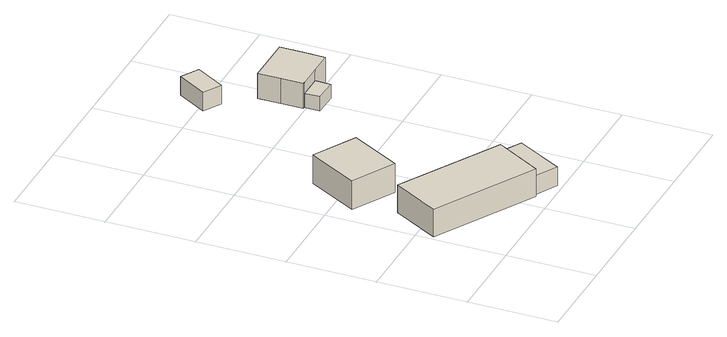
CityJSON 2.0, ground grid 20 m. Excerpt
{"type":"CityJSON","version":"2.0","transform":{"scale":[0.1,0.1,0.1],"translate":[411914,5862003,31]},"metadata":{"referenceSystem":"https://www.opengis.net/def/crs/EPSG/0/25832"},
"CityObjects":{
"building1":{"type":"Building","attributes":{"Gemeindeschluessel":"03454042","AbsoluteHoehe":"31.943","MittlereTraufHoehe":"37.056","Firsthoehe":"39.794","function":"31001_2720","roofType":"3100","measuredHeight":7.85},"address":[{"country":"Germany","locality":"Rastdorf"}],"geometry":[{"type":"MultiSurface","lod":"1","boundaries":[[[0,1,2,3]],[[4,5,6,7]],[[4,7,3,2]],[[5,4,2,1]],[[6,5,1,0]],[[7,6,0,3]]]}]},
"building2":{"type":"Building","attributes":{"Gemeindeschluessel":"03454042","AbsoluteHoehe":"31.508","MittlereTraufHoehe":"35.56","Firsthoehe":"41.081","function":"31001_2720","roofType":"3100","measuredHeight":9.57},"address":[{"country":"Germany","locality":"Rastdorf"}],"geometry":[{"type":"MultiSurface","lod":"1","boundaries":[[[8,9,10,11]],[[12,13,14,15]],[[12,15,11,10]],[[13,12,10,9]],[[14,13,9,8]],[[15,14,8,11]]]}]},
"building3":{"type":"Building","attributes":{"Gemeindeschluessel":"03454042","AbsoluteHoehe":"32.417","MittlereTraufHoehe":"36.78","Firsthoehe":"37.293","function":"51009_1610","roofType":"2100","measuredHeight":4.88},"address":[{"country":"Germany","locality":"Rastdorf"}],"geometry":[{"type":"MultiSurface","lod":"1","boundaries":[[[16,17,18,19]],[[20,21,22,23]],[[20,23,19,18]],[[21,20,18,17]],[[22,21,17,16]],[[23,22,16,19]]]}]},
"building4":{"type":"Building","attributes":{"Gemeindeschluessel":"03454042","AbsoluteHoehe":"31.298","MittlereTraufHoehe":"34.766","Firsthoehe":"36.607","function":"31001_2000","roofType":"3100","measuredHeight":5.31},"address":[{"country":"Germany","locality":"Rastdorf"}],"geometry":[{"type":"MultiSurface","lod":"1","boundaries":[[[24,25,26,27]],[[28,29,30,31]],[[28,31,27,26]],[[29,28,26,25]],[[30,29,25,24]],[[31,30,24,27]]]}]},
"building5":{"type":"Building","attributes":{"Gemeindeschluessel":"03454042","AbsoluteHoehe":"31.652","MittlereTraufHoehe":"36.1","Firsthoehe":"40.197","function":"31001_1000","roofType":"3100","measuredHeight":8.54},"address":[{"country":"Germany","locality":"Rastdorf","thoroughfareNumber":"4A","thoroughfareName":"Eichenweg"}],"children":["building5-1"],"geometry":[{"type":"MultiSurface","lod":"1","boundaries":[[[32,33,34,35,36,37,38,39]],[[40,41,42,43,44,45,46,47]],[[40,47,39,38]],[[41,40,38,37]],[[42,41,37,36]],[[43,42,36,35]],[[44,43,35,34]],[[45,44,34,33]],[[32,48,49,33]],[[47,50,51,39]],[[48,46,45,49]]]}]},
"building5-1":{"type":"BuildingPart","attributes":{"AbsoluteHoehe":"31.652","MittlereTraufHoehe":"35.077","Firsthoehe":"35.077","roofType":"1000","measuredHeight":3.42},"parents":["building5"],"geometry":[{"type":"MultiSurface","lod":"1","boundaries":[[[52,49,48,53]],[[46,45,54,55]],[[46,55,53,48]],[[54,45,49,52]],[[55,54,52,53]],[[45,46,48,49]]]}]}
},
"vertices":[
[1,161,74],[229,32,74],[289,136,74],[60,266,74],[289,136,9],[229,32,9],[1,161,9],[60,266,9],
[103,471,73],[40,357,73],[137,304,73],[200,417,73],[137,304,5],[40,357,5],[103,471,5],[200,417,5],
[336,110,58],[289,136,58],[229,32,58],[277,5,58],[229,32,14],[289,136,14],[336,110,14],[277,5,14],
[319,856,47],[279,789,47],[320,765,47],[360,832,47],[320,765,3],[279,789,3],[319,856,3],[360,832,3],
[367,602,66],[421,602,66],[475,602,66],[476,653,66],[476,704,66],[363,704,66],[363,653,66],[363,603,66],[363,653,7],[363,704,7],[476,704,7],[476,653,7],[475,602,7],[421,602,7],[367,602,7],[363,603,7],[367,602,41],[421,602,41],[367,603,7],[367,603,66],
[420,567,41],[367,568,41],[420,567,7],[367,568,7]
]}
